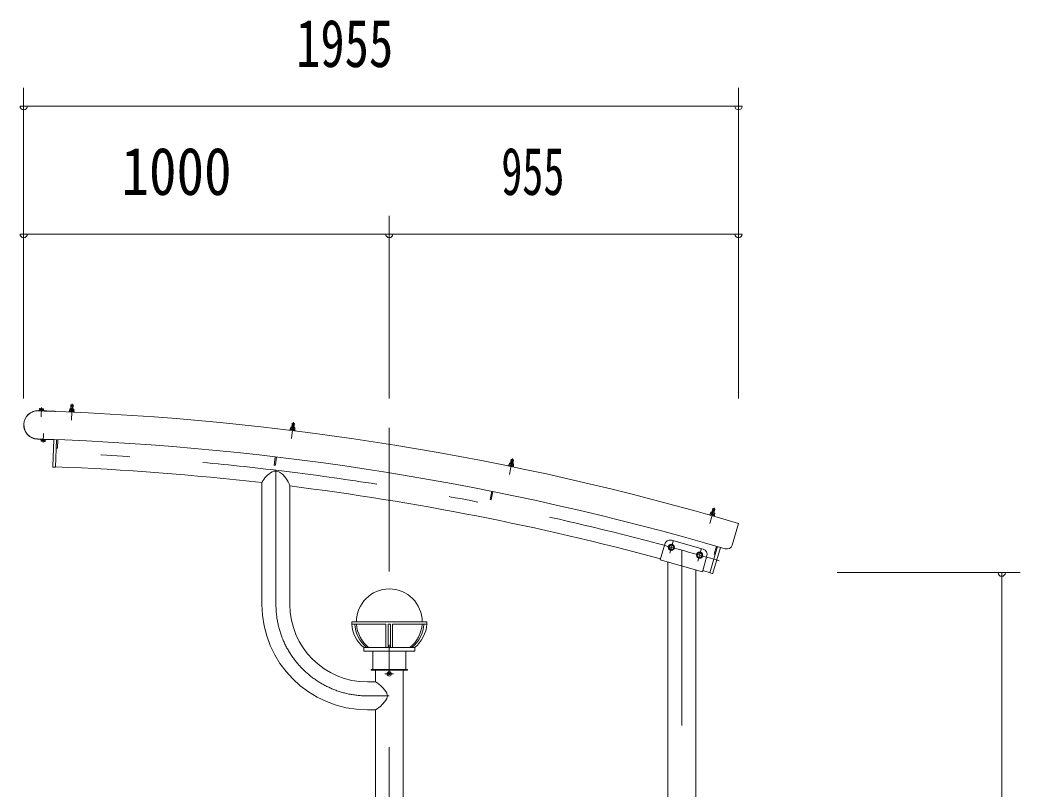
# Model space of a CAD drawing. Units: millimetres, scale not verified. Extents: x -23352 to 23352, y -10500 to 10500.
# Drawn here: x 6241 to 8976, y 2967 to 5073 of the extents above; entities that cross this region are included whole.
import ezdxf
from ezdxf.enums import TextEntityAlignment as Align

# ---------------------------------------------------------------- set-up
doc = ezdxf.new("R2010")
doc.units = ezdxf.units.MM
doc.header["$LTSCALE"] = 40
doc.linetypes.add('USER3', pattern=[24, 12, -5, 2, -5])
for name, color, linetype, lineweight in [('0-0_0', 7, 'Continuous', 18), ('0-2_1-0BOLD', 7, 'Continuous', 18), ('0-3_1-2CENTER', 3, 'USER3', 18), ('0-4_1-4THIN', 4, 'Continuous', 18), ('0-5_1-5DIM', 3, 'Continuous', 18)]:
    doc.layers.add(name, color=color, linetype=linetype, lineweight=lineweight)
doc.styles.add('ＭＳ ゴシック', font='')
doc.styles.get('ＭＳ ゴシック').set_extended_font_data('MS Gothic')

# ---------------------------------------------------------------- blocks, each defined once
blk = doc.blocks.new('ledl')
at = {"layer": '0-0_0'}
for p, q in [((14388.17, 13926.97), (14183.17, 13926.97)), ((14183.17, 13920.97), (14183.17, 13926.97)), ((14388.17, 13920.97), (14388.17, 13926.97)), ((14276.67, 13920.97), (14183.17, 13920.97)), ((14276.67, 13920.97), (14276.67, 13856.97)), ((14288.67, 13920.97), (14282.67, 13920.97)), ((14282.67, 13920.97), (14282.67, 13856.97)), ((14288.67, 13920.97), (14288.67, 13856.97)), ((14388.17, 13920.97), (14294.67, 13920.97)), ((14294.67, 13920.97), (14294.67, 13856.97)), ((14215.67, 13846.97), (14355.67, 13846.97)), ((14240.67, 13796.97), (14240.67, 13846.97)), ((14330.67, 13796.97), (14330.67, 13846.97)), ((14355.67, 13846.97), (14355.67, 13856.97)), ((14240.67, 13796.97), (14330.67, 13796.97))]:
    blk.add_line(p, q, dxfattribs=at)
blk.add_lwpolyline([(14215.67, 13846.97), (14215.67, 13856.97), (14355.67, 13856.97)], dxfattribs=at)
for start, end in [(0, 180), (183.82255, 231.05756), (308.94244, 356.17745)]:
    blk.add_arc((14285.67, 13926.97), 90, start, end, dxfattribs=at)
for centre, major_axis, start_param, end_param in [((14285.67, 13926.97), (102.47, 6.5), 3.1362923, 3.9034857), ((14293.67, 13926.97), (102.47, 6.5), 3.1362923, 3.9034857), ((14277.67, 13926.97), (-102.47, 6.5), 2.3796996, 3.146893), ((14285.67, 13926.97), (-102.47, 6.5), 2.3796996, 3.146893)]:
    blk.add_ellipse(centre, major_axis=major_axis, ratio=0.92312, start_param=start_param, end_param=end_param, dxfattribs=at)

msp = doc.modelspace()

# ---------------------------------------------------------------- linework, layer by layer
at = {"layer": '0-2_1-0BOLD'}
for p, q in [((6291.22, 4004.33), (6337.18, 4002.54)), ((6296.41, 4006.23), (6296.55, 4009.74)), ((6302.18, 4006.01), (6302.32, 4009.52)), ((6379.41, 4004.5), (6379.58, 4009)), ((6385.35, 4008.78), (6385.18, 4004.27)), ((6991.04, 3968.47), (6989.86, 3958.54)), ((6983.42, 3954.27), (6983.96, 3958.75)), ((6989.69, 3958.06), (6989.16, 3953.59)), ((6288.2, 3926.89), (6332.17, 3925.18)), ((6304.21, 3926.77), (6288.22, 3927.39)), ((6301.24, 3924.78), (6301.11, 3921.28)), ((6307.01, 3924.56), (6306.88, 3921.05)), ((6310.37, 3924.43), (6310.44, 3926.03)), ((6330.15, 3852.04), (6332.99, 3925.63)), ((6340.98, 3925.33), (6338.09, 3850.24)), ((6340.09, 3902.35), (6340.98, 3925.33)), ((6344.18, 3925.21), (6343.28, 3902.22)), ((6343.28, 3902.22), (6340.09, 3902.35)), ((6936.11, 3855.57), (6938.83, 3878.41)), ((6942, 3878.03), (6939.28, 3855.19)), ((7581.53, 3856.17), (7582.42, 3860.6)), ((7588.08, 3859.46), (7587.19, 3855.04)), ((7590.26, 3869.72), (7588.29, 3859.92)), ((6338.09, 3850.24), (6331.59, 3850.49)), ((6939.28, 3855.19), (6936.11, 3855.57)), ((6902.57, 3807.84), (6902.57, 3474.67)), ((6978.87, 3474.67), (6978.87, 3798.67)), ((7526.52, 3761.55), (7531.05, 3784.1)), ((7534.18, 3783.47), (7529.66, 3760.92)), ((7529.66, 3760.92), (7526.52, 3761.55)), ((8131.58, 3721.87), (8132.83, 3726.2)), ((8138.38, 3724.59), (8137.13, 3720.26)), ((8205.72, 3696.03), (8188.17, 3636.55)), ((8015.1, 3632.99), (8020.45, 3638.25)), ((8020.45, 3638.25), (8027.68, 3636.25)), ((8109.18, 3626.04), (8022.47, 3650.16)), ((8016.98, 3625.72), (8015.1, 3632.99)), ((8092.17, 3611.54), (8097.52, 3616.81)), ((8094.05, 3604.28), (8092.17, 3611.54)), ((8097.52, 3616.81), (8104.75, 3614.81)), ((8148.64, 3633.02), (8127.72, 3560.84)), ((8135.82, 3560.06), (8156.32, 3630.79)), ((8139.18, 3611.82), (8145.57, 3633.91)), ((8142.25, 3610.93), (8139.18, 3611.82)), ((8148.64, 3633.02), (8142.25, 3610.93)), ((8012.57, 3590.64), (8012.57, 2904.67)), ((8119.61, 3607.59), (8107.61, 3564.2)), ((8088.87, 3569.41), (8088.87, 1806.29)), ((8127.72, 3560.84), (8133.96, 3559.04)), ((7249.61, 3285.02), (7248.63, 3286.04)), ((7249.61, 3284.32), (7248.63, 3283.31)), ((7250.37, 3285.78), (7249.35, 3286.77)), ((7250.37, 3283.56), (7249.35, 3282.58)), ((7251.07, 3285.78), (7252.09, 3286.77)), ((7251.07, 3283.56), (7252.09, 3282.58)), ((7251.83, 3285.02), (7252.81, 3286.04)), ((7251.83, 3284.32), (7252.81, 3283.31)), ((7288.87, 2920.67), (7288.87, 3294.67)), ((7190.72, 3186.52), (7212.57, 3186.52)), ((7212.57, 3186.52), (7212.57, 2920.67))]:
    msp.add_line(p, q, dxfattribs=at)
for points in [[(6379.88, 4019.49), (6380.91, 4020.45), (6384.91, 4020.29), (6385.87, 4019.25)], [(6337.18, 4002.54), (6337.2, 4003.04), (6291.24, 4004.83)], [(6305.48, 4004.28), (6305.54, 4005.88), (6293.05, 4006.37), (6292.99, 4004.77)], [(6293.55, 4006.35), (6293.69, 4009.85), (6294.56, 4010.31), (6304.35, 4009.93), (6305.18, 4009.4), (6305.04, 4005.9)], [(6388.04, 4004.16), (6388.21, 4008.66), (6387.38, 4009.19), (6377.59, 4009.57), (6376.72, 4009.11), (6376.54, 4004.61)], [(6379.49, 4009.5), (6379.88, 4019.49), (6385.87, 4019.25), (6385.48, 4009.26)], [(6983.9, 3959.25), (6985.08, 3969.18), (6991.04, 3968.47), (6990.17, 3969.58), (6986.2, 3970.05), (6985.08, 3969.18)], [(6992, 3953.25), (6992.53, 3957.72), (6991.75, 3958.31), (6982.02, 3959.47), (6981.11, 3959.08), (6980.58, 3954.61)], [(6310.37, 3924.43), (6297.88, 3924.92), (6297.94, 3926.51)], [(6298.38, 3924.9), (6298.25, 3921.39), (6299.08, 3920.87), (6308.87, 3920.48), (6309.74, 3920.94), (6309.87, 3924.45)], [(7590, 3854.47), (7590.89, 3858.9), (7590.15, 3859.54), (7580.54, 3861.47), (7579.61, 3861.16), (7578.73, 3856.74)], [(7582.41, 3861.1), (7584.38, 3870.9), (7590.26, 3869.72), (7589.47, 3870.9), (7585.55, 3871.69), (7584.38, 3870.9)], [(8139.88, 3719.47), (8141.13, 3723.8), (8140.45, 3724.51), (8131.04, 3727.23), (8130.08, 3727), (8128.83, 3722.66)], [(8132.86, 3726.7), (8135.64, 3736.31), (8141.41, 3734.64), (8138.63, 3725.03)], [(8135.64, 3736.31), (8136.88, 3736.99), (8140.72, 3735.88), (8141.41, 3734.64)], [(8003.99, 3639.71), (7992, 3596.36), (8107.61, 3564.2)], [(8016.98, 3625.72), (8024.21, 3623.72), (8029.56, 3628.98), (8027.68, 3636.25)], [(8094.05, 3604.28), (8101.29, 3602.28), (8106.64, 3607.54), (8104.75, 3614.81)], [(7212.57, 3294.67), (7212.57, 3262.82), (7190.72, 3262.82)]]:
    msp.add_lwpolyline(points, dxfattribs=at)
for points in [[(6376.05, 4004.63), (6375.98, 4003.03), (6388.47, 4002.54), (6388.54, 4004.14)], [(6980.08, 3954.67), (6992.5, 3953.19), (6992.31, 3951.6), (6979.89, 3953.08)], [(7578.24, 3856.84), (7590.49, 3854.38), (7590.18, 3852.81), (7577.92, 3855.27)], [(8128.35, 3722.8), (8140.36, 3719.33), (8139.91, 3717.79), (8127.91, 3721.27)], [(7300.72, 3294.67), (7300.72, 3296.97), (7200.72, 3296.97), (7200.72, 3294.67)]]:
    msp.add_lwpolyline(points, close=True, dxfattribs=at)
for centre, radius in [((8022.33, 3630.98), 8.5), ((8022.33, 3630.98), 6.3), ((8099.4, 3609.54), 8.5), ((8099.4, 3609.54), 6.3), ((7250.72, 3284.67), 5.9)]:
    msp.add_circle(centre, radius, dxfattribs=at)
for centre, radius, start, end in [((6289.72, 3965.86), 39, 87.76833, 267.76833), ((6289.72, 3965.86), 38.5, 87.76833, 267.76833), ((6295.05, 4007.96), 2.33, 49.92583, 87.76833), ((6299.11, 4001.39), 8.74, 68.47223, 107.06442), ((6303.68, 4007.62), 2.33, 87.76833, 125.61082), ((6050.72, -3605.23), 7613.15, 73.55577, 88.07326), ((6376.19, 4002.02), 1, 87.76833, 267.76833), ((6378.08, 4007.21), 2.33, 49.92583, 87.76833), ((6382.15, 4000.65), 8.74, 68.47223, 107.06442), ((6386.71, 4006.88), 2.33, 87.76833, 125.61082), ((6388.18, 4001.55), 1, 267.76834, 87.76833), ((6980.02, 3952.05), 1, 83.20786, 263.20786), ((6982.32, 3957.09), 2.33, 45.36537, 83.20786), ((6985.85, 3950.22), 8.74, 63.91177, 102.50395), ((6990.89, 3956.06), 2.33, 83.20786, 121.05035), ((6991.94, 3950.63), 1, 263.20787, 83.20786), ((6299.75, 3923.17), 2.33, 267.76833, 305.61082), ((6304.31, 3929.4), 8.74, 248.47223, 287.06442), ((6050.72, -3605.23), 7536.15, 73.66959, 88.07326), ((6308.38, 3922.84), 2.33, 229.92583, 267.76833), ((6332.25, 3927.18), 2, 267.76833, 291.47313), ((7580.65, 3859.07), 2.33, 40.8049, 78.6474), ((7583.63, 3851.94), 8.74, 59.3513, 97.94348), ((7589.12, 3857.37), 2.33, 78.6474, 116.48988), ((6331.65, 3851.99), 1.5, 177.79263, 267.79263), ((6050.72, -3605.23), 7461.85, 83.44478, 87.79263), ((6962.9, 3778.44), 67.11, 119.28321, 154.01731), ((6939.86, 3819.53), 20, 56.47532, 119.28321), ((6912.71, 3778.55), 69.15, 16.91507, 56.47532), ((7577.97, 3854.24), 1, 78.6474, 258.6474), ((7589.74, 3851.88), 1, 258.64742, 78.6474), ((6050.72, -3605.23), 7461.85, 74.91363, 82.85469), ((8127.87, 3720.24), 1, 73.8607, 253.8607), ((8130.95, 3724.83), 2.33, 36.0182, 73.8607), ((8133.32, 3717.48), 8.74, 54.56461, 93.15678), ((8139.24, 3722.43), 2.33, 73.8607, 111.70319), ((8139.39, 3716.9), 1, 253.86072, 73.8607), ((8018.45, 3635.71), 15, 74.45292, 164.53361), ((8105.16, 3611.59), 15, 344.53361, 74.45292), ((6050.72, -3605.23), 7536.15, 73.66959, 73.77559), ((8173.92, 3641.28), 15, 253.66959, 343.55577), ((6050.72, -3605.23), 7461.85, 73.8364, 73.9922), ((8134.38, 3560.48), 1.5, 253.8364, 343.8364), ((7190.72, 3474.67), 288.15, 180, 270), ((7190.72, 3474.67), 211.85, 180, 270), ((7250.72, 3284.67), 2.5, 123.11206, 146.88794), ((7250.72, 3284.67), 2.5, 213.11206, 236.88794), ((7249.25, 3284.67), 0.5, 315.99959, 44.00041), ((7250.72, 3286.14), 0.5, 225.99959, 314.00041), ((7250.72, 3283.2), 0.5, 45.99959, 134.00041), ((7252.19, 3284.67), 0.5, 135.99959, 224.00041), ((7250.72, 3284.67), 2.5, 33.11206, 56.88794), ((7250.72, 3284.67), 2.5, 303.11206, 326.88794), ((7174.16, 3192.65), 80, 29.51659, 61.30328), ((7230.72, 3224.67), 15, 330.48343, 29.51659), ((7174.16, 3256.7), 80, 298.69673, 330.48343)]:
    msp.add_arc(centre, radius, start, end, dxfattribs=at)
at = {"layer": '0-3_1-2CENTER'}
for p, q in [((6383.03, 4023.37), (6381.29, 3978.63)), ((6298.6, 3988.14), (6299.57, 4013.12)), ((6983.24, 3928.34), (6988.54, 3972.79)), ((6304.83, 3942.66), (6303.85, 3917.68)), ((7250.72, 1644.67), (7250.72, 3957.67)), ((7579.29, 3830.34), (7588.1, 3874.23)), ((6940.72, 3841.78), (6940.72, 3474.67)), ((8139.64, 3739.32), (8127.19, 3696.31)), ((8026.86, 3647.37), (8017.8, 3614.6)), ((8050.72, 3623.19), (8050.72, 1644.67)), ((8103.94, 3625.93), (8094.87, 3593.16)), ((7262.52, 3284.67), (7238.92, 3284.67)), ((7190.72, 3224.67), (7250.72, 3224.67))]:
    msp.add_line(p, q, dxfattribs=at)
for centre, radius, start, end in [((6050.72, -3605.23), 7500, 73.71976, 87.96529), ((7190.72, 3474.67), 250, 180, 270)]:
    msp.add_arc(centre, radius, start, end, dxfattribs=at)
at = {"layer": '0-4_1-4THIN'}
for p, q in [((6380.44, 4020.01), (6380.03, 4009.47)), ((6384.94, 4009.28), (6385.35, 4019.82)), ((6985.69, 3969.65), (6984.44, 3959.18)), ((6989.32, 3958.6), (6990.57, 3969.07)), ((7585.01, 3871.33), (7582.94, 3860.99)), ((7587.76, 3860.02), (7589.83, 3870.36)), ((8136.31, 3736.68), (8133.38, 3726.55)), ((8138.11, 3725.18), (8141.04, 3735.31))]:
    msp.add_line(p, q, dxfattribs=at)
at = {"layer": '0-5_1-5DIM'}
for p, q in [((6250.72, 4037.67), (6250.72, 4887.67)), ((8205.72, 4887.67), (8205.72, 4037.67)), ((6260.72, 4837.67), (6240.72, 4837.67)), ((6250.72, 4837.67), (8205.72, 4837.67)), ((6250.72, 4837.67), (8205.72, 4837.67)), ((8215.72, 4837.67), (8195.72, 4837.67)), ((7250.72, 4037.67), (7250.72, 4537.67)), ((6260.72, 4487.67), (6240.72, 4487.67)), ((6250.72, 4487.67), (8205.72, 4487.67)), ((6250.72, 4487.67), (7250.72, 4487.67)), ((7260.72, 4487.67), (7240.72, 4487.67)), ((7250.72, 4487.67), (8205.72, 4487.67)), ((8215.72, 4487.67), (8195.72, 4487.67)), ((8975.72, 3561.67), (8475.72, 3561.67)), ((8935.71, 3561.67), (8915.71, 3561.67)), ((8925.71, 1794.67), (8925.71, 3561.67))]:
    msp.add_line(p, q, dxfattribs=at)
for centre in [(6250.72, 4837.67), (8205.72, 4837.67), (6250.72, 4487.67), (7250.72, 4487.67), (8205.72, 4487.67), (8925.71, 3561.67)]:
    msp.add_arc(centre, 10, 180, 0, dxfattribs=at)

# ---------------------------------------------------------------- block references
at = {"layer": '0-0_0'}
msp.add_blockref('ledl', (-7034.95, -10500), dxfattribs=at)

# ---------------------------------------------------------------- texts
at = {"layer": '0-5_1-5DIM', "color": 7, "style": 'ＭＳ ゴシック'}
for s, width, p in [('1955', 0.75, (6995.72, 4905.44)), ('1000', 0.85, (6518.22, 4555.44)), ('955', 0.65, (7556.97, 4555.44))]:
    msp.add_text(s, height=130.2, dxfattribs=dict(at, width=width)).set_placement(p, align=Align.BOTTOM_LEFT)

doc.saveas('drawing.dxf')
